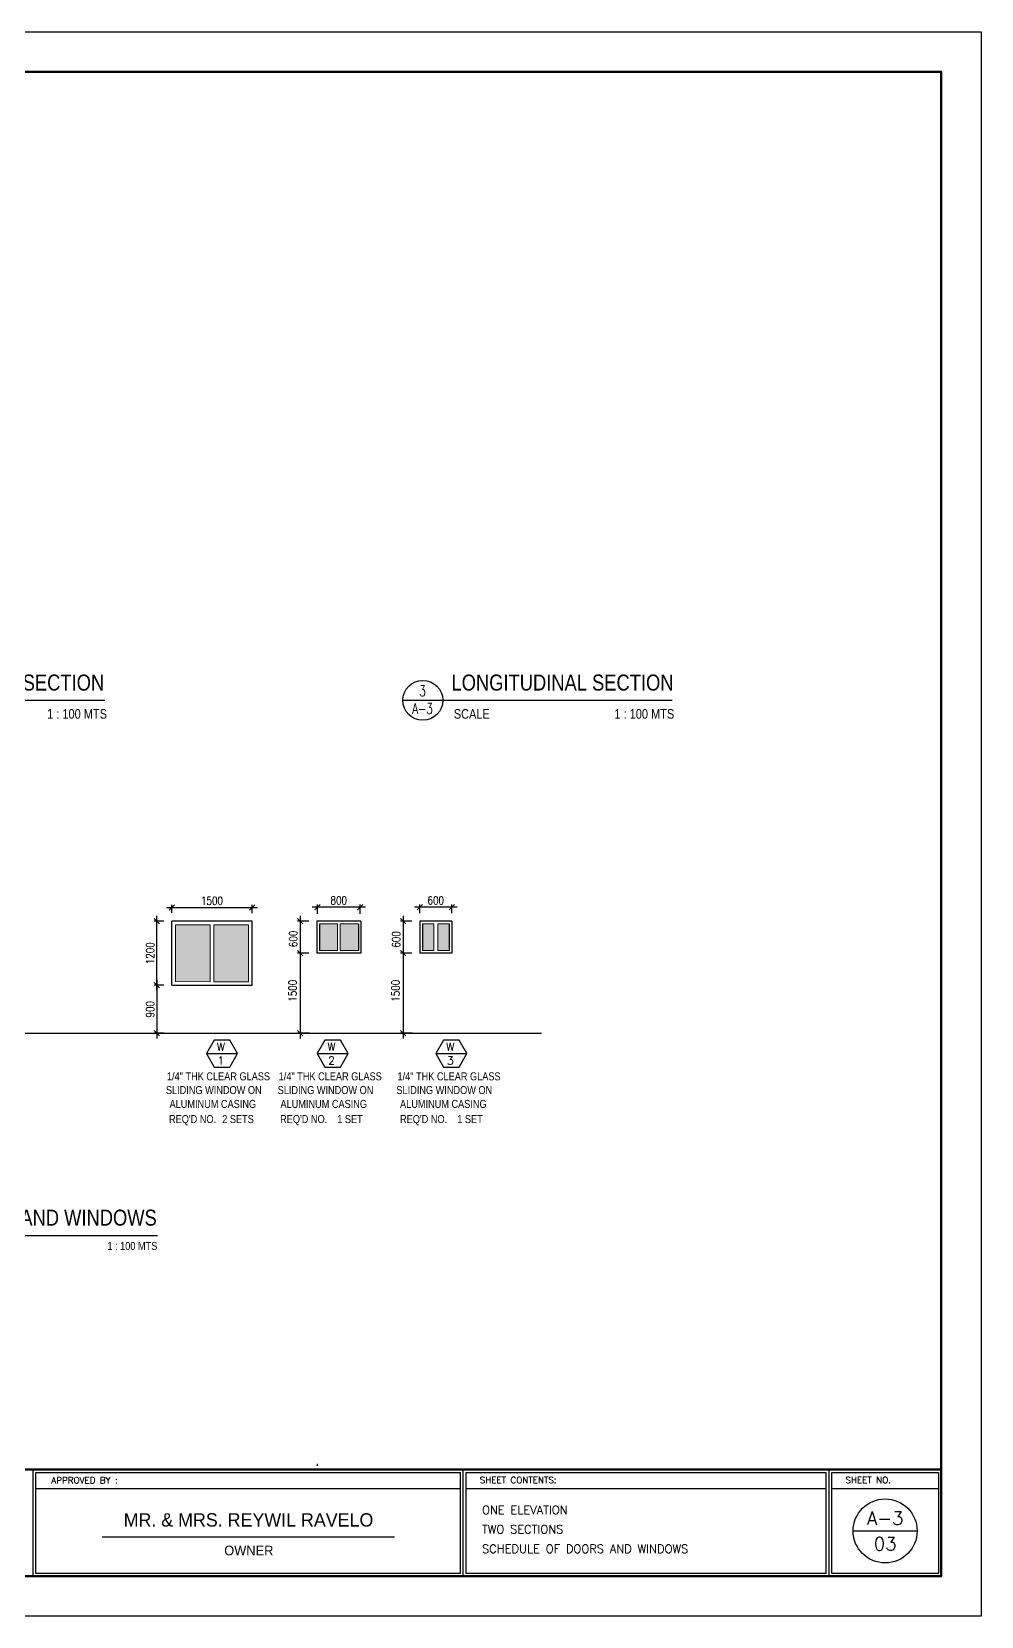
# Model space of a CAD drawing. Header units: millimetres. Extents: x 568137 to 731329, y -326076 to -191870.
# Drawn here: x 668478 to 686279, y -294376 to -264676 of the extents above; entities that cross this region are included whole.
import ezdxf
from ezdxf.enums import TextEntityAlignment as Align

# ---------------------------------------------------------------- set-up
doc = ezdxf.new("R2010")
doc.units = ezdxf.units.MM
doc.header["$LTSCALE"] = 300
doc.header["$MEASUREMENT"] = 0
doc.header["$PDMODE"] = 3
doc.header["$PDSIZE"] = 300
doc.layers.get('0').update_dxf_attribs({"color": 9})
doc.layers.get('DEFPOINTS').update_dxf_attribs({"color": 8})
for name, color, linetype, lineweight in [('BORDER', 5, 'Continuous', 50), ('dimensions', 8, 'Continuous', 15), ('TB-TXT', 4, 'Continuous', 35), ('TBLK', 7, 'Continuous', 40), ('TITLE', 3, 'Continuous', 30)]:
    doc.layers.add(name, color=color, linetype=linetype, lineweight=lineweight)
for name, color, linetype in [('DOOR-SCH', 3, 'Continuous'), ('MOULD', 44, 'Continuous'), ('ROOF BEAMS', 10, 'Continuous'), ('SCHED', 7, 'Continuous'), ('wall', 140, 'Continuous'), ('window', 8, 'Continuous')]:
    doc.layers.add(name, color=color, linetype=linetype)
doc.styles.add('AVA', font='')
doc.styles.add('DIM', font='romans.shx', dxfattribs={"width": 0.8})
doc.styles.add('JESS', font='SIMPLEX')
doc.styles.add('mar4', font='ARIALN.TTF')
doc.styles.add('PSM', font='simplex')
doc.styles.add('ROM', font='ROMANS.shx', dxfattribs={"width": 0.8})
doc.styles.add('SWISS721', font='swissc.ttf')
doc.styles.get('AVA').set_extended_font_data('AvantGarde Bk BT')
doc.dimstyles.new('DIM-100', dxfattribs={"dimscale": 100, "dimtxt": 2, "dimasz": 1, "dimexe": 0.5, "dimexo": 1.5, "dimgap": 1, "dimtad": 1, "dimdec": 0, "dimdsep": 46, "dimtxsty": 'PSM', "dimblk1": 'DIMCIR', "dimblk2": 'DIMCIR', "dimsah": 1, "dimcen": 0, "dimdle": 2, "dimclrd": 251, "dimclre": 251, "dimclrt": 2, "dimadec": 0, "dimazin": 0, "dimtfac": 1, "dimtdec": 0, "dimtix": 1, "dimtmove": 2, "dimatfit": 3, "dimldrblk": 'DIMCIR', "dimfxl": 0.5, "dimtvp": 1, "dimtolj": 1, "dimtzin": 0, "dimarcsym": 0})

# ---------------------------------------------------------------- blocks, each defined once
blk = doc.blocks.new('_Oblique')
at = {"color": 0, "linetype": 'ByBlock', "lineweight": -2}
blk.add_line((-0.5, -0.5), (0.5, 0.5), dxfattribs=at)
blk = doc.blocks.new('*D805')
at = {"layer": 'DEFPOINTS', "color": 0, "linetype": 'Continuous', "transparency": 16777216}
for p in [(675753, -281083), (675753, -281348), (676353, -281348)]:
    blk.add_point(p, dxfattribs=at)
at = {"layer": 'window', "color": 8, "linetype": 'Continuous', "lineweight": -2, "transparency": 16777216}
for p, q in [((676453, -281083), (675653, -281083)), ((675753, -281198), (675753, -281033)), ((676353, -281198), (676353, -281033))]:
    blk.add_line(p, q, dxfattribs=at)
at = {"layer": 'window', "color": 8, "linetype": 'Continuous', "lineweight": -2, "transparency": 16777216, "xscale": 100, "yscale": 100, "zscale": 100, "rotation": 180}
blk.add_blockref('_Oblique', (675753, -281083), dxfattribs=at)
at = {"layer": 'window', "color": 8, "linetype": 'Continuous', "lineweight": -2, "transparency": 16777216, "xscale": 100, "yscale": 100, "zscale": 100}
blk.add_blockref('_Oblique', (676353, -281083), dxfattribs=at)
at = {"layer": 'window', "color": 8, "linetype": 'Continuous', "transparency": 16777216, "insert": (676053, -280958), "char_height": 150, "attachment_point": 5, "style": 'DIM'}
blk.add_mtext('\\A1;600', dxfattribs=at)
blk = doc.blocks.new('DIMCIR')
for p, q in [((-1.5, 0), (1.5, 0)), ((0, 1.5), (0, -1.5))]:
    blk.add_line(p, q)
at = {"color": 2}
blk.add_circle((0, 0), 0.75, dxfattribs=at)
blk = doc.blocks.new('*D806')
at = {"layer": 'DEFPOINTS', "color": 0, "transparency": 16777216}
for p in [(675753, -281348), (675440, -281948), (675753, -281948)]:
    blk.add_point(p, dxfattribs=at)
at = {"layer": 'dimensions', "color": 8, "lineweight": -2, "transparency": 16777216}
for p, q in [((675440, -281248), (675440, -282048)), ((675603, -281348), (675390, -281348)), ((675603, -281948), (675390, -281948))]:
    blk.add_line(p, q, dxfattribs=at)
at = {"layer": 'dimensions', "color": 8, "lineweight": -2, "transparency": 16777216, "xscale": 100, "yscale": 100, "zscale": 100}
for p, rotation in [((675440, -281348), 90), ((675440, -281948), 270)]:
    blk.add_blockref('_Oblique', p, dxfattribs=dict(at, rotation=rotation))
at = {"layer": 'dimensions', "color": 8, "transparency": 16777216, "insert": (675309, -281689), "char_height": 150, "attachment_point": 5, "rotation": 90, "style": 'DIM'}
blk.add_mtext('\\A1;600', dxfattribs=at)
blk = doc.blocks.new('*D807')
at = {"layer": 'DEFPOINTS', "color": 0, "transparency": 16777216}
for p in [(675753, -281948), (675440, -283448), (675765, -283448)]:
    blk.add_point(p, dxfattribs=at)
at = {"layer": 'dimensions', "color": 8, "lineweight": -2, "transparency": 16777216}
for p, q in [((675440, -281848), (675440, -283548)), ((675603, -281948), (675390, -281948)), ((675615, -283448), (675390, -283448))]:
    blk.add_line(p, q, dxfattribs=at)
at = {"layer": 'dimensions', "color": 8, "lineweight": -2, "transparency": 16777216, "xscale": 100, "yscale": 100, "zscale": 100}
for p, rotation in [((675440, -281948), 90), ((675440, -283448), 270)]:
    blk.add_blockref('_Oblique', p, dxfattribs=dict(at, rotation=rotation))
at = {"layer": 'dimensions', "color": 8, "transparency": 16777216, "insert": (675299, -282652), "char_height": 150, "attachment_point": 5, "rotation": 90, "style": 'DIM'}
blk.add_mtext('\\A1;1500', dxfattribs=at)
blk = doc.blocks.new('*D836')
at = {"layer": 'DEFPOINTS', "color": 0, "transparency": 16777216}
for p in [(673836, -281083), (673836, -281359), (674635, -281359)]:
    blk.add_point(p, dxfattribs=at)
at = {"layer": 'dimensions', "color": 8, "lineweight": -2, "transparency": 16777216}
for p, q in [((674735, -281083), (673736, -281083)), ((673836, -281209), (673836, -281033)), ((674635, -281209), (674635, -281033))]:
    blk.add_line(p, q, dxfattribs=at)
at = {"layer": 'dimensions', "color": 8, "lineweight": -2, "transparency": 16777216, "xscale": 100, "yscale": 100, "zscale": 100, "rotation": 180}
blk.add_blockref('_Oblique', (673836, -281083), dxfattribs=at)
at = {"layer": 'dimensions', "color": 8, "lineweight": -2, "transparency": 16777216, "xscale": 100, "yscale": 100, "zscale": 100}
blk.add_blockref('_Oblique', (674635, -281083), dxfattribs=at)
at = {"layer": 'dimensions', "color": 8, "transparency": 16777216, "insert": (674235, -280958), "char_height": 150, "attachment_point": 5, "style": 'DIM'}
blk.add_mtext('\\A1;800', dxfattribs=at)
blk = doc.blocks.new('*D837')
at = {"layer": 'DEFPOINTS', "color": 0, "transparency": 16777216}
for p in [(673824, -281348), (673511, -281948), (673824, -281948)]:
    blk.add_point(p, dxfattribs=at)
at = {"layer": 'dimensions', "color": 8, "lineweight": -2, "transparency": 16777216}
for p, q in [((673511, -281248), (673511, -282048)), ((673674, -281348), (673461, -281348)), ((673674, -281948), (673461, -281948))]:
    blk.add_line(p, q, dxfattribs=at)
at = {"layer": 'dimensions', "color": 8, "lineweight": -2, "transparency": 16777216, "xscale": 100, "yscale": 100, "zscale": 100}
for p, rotation in [((673511, -281348), 90), ((673511, -281948), 270)]:
    blk.add_blockref('_Oblique', p, dxfattribs=dict(at, rotation=rotation))
at = {"layer": 'dimensions', "color": 8, "transparency": 16777216, "insert": (673380, -281679), "char_height": 150, "attachment_point": 5, "rotation": 90, "style": 'DIM'}
blk.add_mtext('\\A1;600', dxfattribs=at)
blk = doc.blocks.new('*D838')
at = {"layer": 'DEFPOINTS', "color": 0, "transparency": 16777216}
for p in [(673824, -281948), (673511, -283448), (673836, -283448)]:
    blk.add_point(p, dxfattribs=at)
at = {"layer": 'dimensions', "color": 8, "lineweight": -2, "transparency": 16777216}
for p, q in [((673511, -281848), (673511, -283548)), ((673674, -281948), (673461, -281948)), ((673686, -283448), (673461, -283448))]:
    blk.add_line(p, q, dxfattribs=at)
at = {"layer": 'dimensions', "color": 8, "lineweight": -2, "transparency": 16777216, "xscale": 100, "yscale": 100, "zscale": 100}
for p, rotation in [((673511, -281948), 90), ((673511, -283448), 270)]:
    blk.add_blockref('_Oblique', p, dxfattribs=dict(at, rotation=rotation))
at = {"layer": 'dimensions', "color": 8, "transparency": 16777216, "insert": (673370, -282652), "char_height": 150, "attachment_point": 5, "rotation": 90, "style": 'DIM'}
blk.add_mtext('\\A1;1500', dxfattribs=at)
blk = doc.blocks.new('*D845')
at = {"layer": 'DEFPOINTS', "color": 0, "transparency": 16777216}
for p in [(672609, -281090), (671108, -281342), (672609, -281348)]:
    blk.add_point(p, dxfattribs=at)
at = {"layer": 'dimensions', "color": 8, "lineweight": -2, "transparency": 16777216}
for p, q in [((671008, -281090), (672709, -281090)), ((671108, -281192), (671108, -281040)), ((672609, -281198), (672609, -281040))]:
    blk.add_line(p, q, dxfattribs=at)
at = {"layer": 'dimensions', "color": 8, "lineweight": -2, "transparency": 16777216, "xscale": 100, "yscale": 100, "zscale": 100, "rotation": 180}
blk.add_blockref('_Oblique', (671108, -281090), dxfattribs=at)
at = {"layer": 'dimensions', "color": 8, "lineweight": -2, "transparency": 16777216, "xscale": 100, "yscale": 100, "zscale": 100}
blk.add_blockref('_Oblique', (672609, -281090), dxfattribs=at)
at = {"layer": 'dimensions', "color": 8, "transparency": 16777216, "insert": (671858, -280965), "char_height": 150, "attachment_point": 5, "style": 'DIM'}
blk.add_mtext('\\A1;1500', dxfattribs=at)
blk = doc.blocks.new('*D846')
at = {"layer": 'DEFPOINTS', "color": 0, "transparency": 16777216}
for p in [(670823, -281348), (671108, -281348), (671108, -282548)]:
    blk.add_point(p, dxfattribs=at)
at = {"layer": 'dimensions', "color": 8, "lineweight": -2, "transparency": 16777216}
for p, q in [((670823, -282648), (670823, -281248)), ((670958, -281348), (670773, -281348)), ((670958, -282548), (670773, -282548))]:
    blk.add_line(p, q, dxfattribs=at)
at = {"layer": 'dimensions', "color": 8, "lineweight": -2, "transparency": 16777216, "xscale": 100, "yscale": 100, "zscale": 100}
for p, rotation in [((670823, -281348), 90), ((670823, -282548), 270)]:
    blk.add_blockref('_Oblique', p, dxfattribs=dict(at, rotation=rotation))
at = {"layer": 'dimensions', "color": 8, "transparency": 16777216, "insert": (670698, -281948), "char_height": 150, "attachment_point": 5, "rotation": 90, "style": 'DIM'}
blk.add_mtext('\\A1;1200', dxfattribs=at)
blk = doc.blocks.new('*D847')
at = {"layer": 'DEFPOINTS', "color": 0, "transparency": 16777216}
for p in [(671108, -282548), (670823, -283448), (671108, -283448)]:
    blk.add_point(p, dxfattribs=at)
at = {"layer": 'dimensions', "color": 8, "lineweight": -2, "transparency": 16777216}
for p, q in [((670958, -282548), (670773, -282548)), ((670823, -282448), (670823, -283548)), ((670958, -283448), (670773, -283448))]:
    blk.add_line(p, q, dxfattribs=at)
at = {"layer": 'dimensions', "color": 8, "lineweight": -2, "transparency": 16777216, "xscale": 100, "yscale": 100, "zscale": 100}
for p, rotation in [((670823, -282548), 90), ((670823, -283448), 270)]:
    blk.add_blockref('_Oblique', p, dxfattribs=dict(at, rotation=rotation))
at = {"layer": 'dimensions', "color": 8, "transparency": 16777216, "insert": (670698, -282998), "char_height": 150, "attachment_point": 5, "rotation": 90, "style": 'DIM'}
blk.add_mtext('\\A1;900', dxfattribs=at)

msp = doc.modelspace()

# ---------------------------------------------------------------- hatches: boundary and pattern name
at = {"layer": 'MOULD', "linetype": 'Continuous', "true_color": 0x8b8b8d}
h = msp.add_hatch(dxfattribs=at)
h.set_pattern_fill('ANSI38', color=252)
h.set_pattern_definition([(45, (97957.70514, -68485.46799), (-0.088388347648, 0.088388347648), []), (135, (97957.70514, -68485.46799), (-0.265165042945, 0.088388347648), [0.3125, -0.1875])])
h.paths.add_polyline_path([(671825.3, -281414.9), (671175.4, -281414.8), (671175.4, -282480.6), (671825.3, -282480.7)])
h.paths.add_polyline_path([(672542.4, -281414.9), (671892.5, -281414.9), (671892.5, -282480.7), (672542.4, -282480.7)])
h = msp.add_hatch(dxfattribs=at)
h.set_pattern_fill('ANSI38', color=252, scale=0.961538)
h.set_pattern_definition([(45, (106311.65386, -78208.35987), (-0.084988795816, 0.084988795816), []), (135, (106311.65386, -78208.35987), (-0.254966387447, 0.084988795816), [0.30048076923, -0.18028846154])])
h.paths.add_polyline_path([(674213.6, -281899.4), (674213.6, -281395.8), (673872.2, -281395.8), (673872.2, -281899.4)])
h.paths.add_polyline_path([(674261.3, -281899.4), (674602.7, -281899.4), (674602.7, -281395.8), (674261.3, -281395.8)])
h = msp.add_hatch(dxfattribs=at)
h.set_pattern_fill('ANSI38', color=252, scale=0.961538)
h.set_pattern_definition([(45, (108143.93642, -78208.3596), (-0.084988795816, 0.084988795816), []), (135, (108143.93642, -78208.3596), (-0.254966387447, 0.084988795816), [0.30048076923, -0.18028846154])])
h.paths.add_polyline_path([(675801.2, -281899.4), (676016.5, -281899.4), (676016.5, -281395.8), (675801.2, -281395.8)])
h.paths.add_polyline_path([(676089.6, -281899.4), (676304.9, -281899.4), (676304.9, -281395.8), (676089.6, -281395.8)])

# ---------------------------------------------------------------- linework, layer by layer
at = {"layer": 'BORDER'}
for p, q in [((685529.4, -291625.5), (645229.4, -291625.5)), ((685529.4, -291625.5), (685529.4, -293625.5)), ((685529.4, -293625.5), (645229.4, -293625.5))]:
    msp.add_line(p, q, dxfattribs=at)
msp.add_lwpolyline([(645229.4, -265425.5), (685529.4, -265425.5), (685529.4, -293625.5), (645229.4, -293625.5)], close=True, dxfattribs=at)
at = {"layer": 'DEFPOINTS'}
msp.add_lwpolyline([(644229.4, -264675.5), (686279.4, -264675.5), (686279.4, -294375.5), (644229.4, -294375.5)], close=True, dxfattribs=at)
at = {"layer": 'dimensions'}
for p, q in [((671825.3, -281414.9), (671175.4, -281414.8)), ((671175.4, -281414.8), (671175.4, -282480.6)), ((671175.4, -282480.6), (671175.4, -281414.9)), ((671825.3, -282480.7), (671825.3, -281414.9)), ((671892.5, -282480.7), (671892.5, -281414.9)), ((671892.5, -281414.9), (672542.4, -281414.9)), ((672542.4, -281414.9), (672542.4, -282480.7)), ((671175.4, -282480.6), (671825.3, -282480.7)), ((672542.4, -282480.7), (671892.5, -282480.7))]:
    msp.add_line(p, q, dxfattribs=at)
for points in [[(674213.6, -281899.4), (673872.2, -281899.4), (673872.2, -281395.8), (674213.6, -281395.8)], [(674602.7, -281899.4), (674261.3, -281899.4), (674261.3, -281395.8), (674602.7, -281395.8)], [(676016.5, -281899.4), (675801.2, -281899.4), (675801.2, -281395.8), (676016.5, -281395.8)], [(676304.9, -281899.4), (676089.6, -281899.4), (676089.6, -281395.8), (676304.9, -281395.8)]]:
    msp.add_lwpolyline(points, close=True, dxfattribs=at)
at = {"layer": 'MOULD', "linetype": 'Continuous'}
msp.add_line((673832.7, -291517.1), (673832.7, -291552.7), dxfattribs=at)
at = {"layer": 'ROOF BEAMS', "linetype": 'Continuous'}
msp.add_line((653580.2, -283447.7), (678036.3, -283447.7), dxfattribs=at)
at = {"layer": 'SCHED', "color": 9}
for points in [[(671754, -283827.4), (671899.9, -284080.1), (672191.7, -284080.1), (672337.6, -283827.4), (672191.7, -283574.6), (671899.9, -283574.6), (671754, -283827.4), (672337.6, -283827.4)], [(673827.3, -283827.4), (673973.2, -284080.1), (674265.1, -284080.1), (674411, -283827.4), (674265.1, -283574.6), (673973.2, -283574.6), (673827.3, -283827.4), (674411, -283827.4)], [(676054.3, -283827.4), (676200.2, -284080.1), (676492.1, -284080.1), (676638, -283827.4), (676492.1, -283574.6), (676200.2, -283574.6), (676054.3, -283827.4), (676638, -283827.4)]]:
    msp.add_lwpolyline(points, dxfattribs=at)
at = {"layer": 'TITLE'}
for p, q in [((666079.9, -277207.5), (669848.5, -277207.5)), ((675435.4, -277207.5), (680482.2, -277207.5)), ((663470.3, -287236.6), (670839.8, -287236.6))]:
    msp.add_line(p, q, dxfattribs=at)
at = {"layer": 'TITLE', "color": 4, "lineweight": -3}
for p, q in [((668504.6, -293625.5), (668504.6, -291625.5)), ((676569.7, -293625.5), (676569.7, -291625.5)), ((683424.4, -293625.5), (683424.4, -291625.5)), ((668557.1, -291678), (676517.2, -291678)), ((668557.1, -293573), (668557.1, -291678)), ((676517.2, -293573), (676517.2, -291678)), ((676622.2, -291678), (683371.9, -291678)), ((676622.2, -293573), (676622.2, -291678)), ((683371.9, -293573), (683371.9, -291678)), ((683476.9, -293573), (683476.9, -291678)), ((683476.9, -291678), (685477, -291678)), ((685477, -291678), (685477, -293573)), ((668557.1, -291978), (676517.2, -291978)), ((676622.2, -291978), (683371.9, -291978)), ((683476.9, -291978), (685477, -291978)), ((683876.9, -292775.5), (685076.9, -292775.5)), ((683876.9, -292775.5), (685076.9, -292775.5)), ((675277.5, -292890.6), (669796.8, -292890.6)), ((676517.2, -293573), (668557.1, -293573)), ((683371.9, -293573), (676622.2, -293573)), ((685477, -293573), (683476.9, -293573))]:
    msp.add_line(p, q, dxfattribs=at)
at = {"layer": 'TITLE'}
msp.add_circle((675810, -277207.5), 374.6, dxfattribs=at)
at = {"layer": 'TITLE', "color": 4, "lineweight": -3}
msp.add_circle((684476.9, -292775.5), 600, dxfattribs=at)
at = {"layer": 'wall', "linetype": 'Continuous'}
for p, q in [((673872.2, -281395.8), (673872.2, -281899.4)), ((674602.7, -281395.8), (674602.7, -281899.4)), ((675801.2, -281395.8), (675801.2, -281899.4)), ((676304.9, -281395.8), (676304.9, -281899.4))]:
    msp.add_line(p, q, dxfattribs=at)
at = {"layer": 'window', "linetype": 'Continuous'}
for p, q in [((671108.2, -282547.8), (671108.2, -281347.7)), ((672609.6, -281347.7), (671108.2, -281347.7)), ((672609.6, -282547.9), (672609.6, -281347.7)), ((673823.9, -281347.7), (673823.9, -281947.7)), ((674647, -281347.7), (673823.9, -281347.7)), ((674651, -281347.7), (674651, -281947.7)), ((675752.9, -281347.7), (675752.9, -281947.7)), ((676353.1, -281347.7), (675752.9, -281347.7)), ((676353.1, -281347.7), (676353.1, -281947.7)), ((674647, -281947.7), (673823.9, -281947.7)), ((676353.1, -281947.7), (675752.9, -281947.7)), ((671108.2, -282547.8), (672609.6, -282547.9))]:
    msp.add_line(p, q, dxfattribs=at)

# ---------------------------------------------------------------- texts
at = {"layer": 'DOOR-SCH', "color": 2, "linetype": 'Continuous', "lineweight": 13, "style": 'SWISS721'}
for s, p in [('1/4" THK CLEAR GLASS', (671013.6, -284330.2)), ('1/4" THK CLEAR GLASS', (673108.2, -284330.2)), ('1/4" THK CLEAR GLASS', (675335.2, -284330.2)), ('SLIDING WINDOW ON', (670994.2, -284587.2)), ('SLIDING WINDOW ON', (673088.9, -284587.2)), ('SLIDING WINDOW ON', (675315.9, -284587.2)), ('ALUMINUM CASING', (671062.5, -284847.1)), ('ALUMINUM CASING', (673141.9, -284847.1)), ('ALUMINUM CASING', (675383.7, -284847.1)), ("REQ'D NO.", (671052.9, -285130.7)), ('2 SETS', (672050.2, -285130.7)), ("REQ'D NO.", (673135.5, -285130.7)), ('1 SET', (674206.2, -285130.7)), ("REQ'D NO.", (675383.5, -285130.7)), ('1 SET', (676456, -285130.7))]:
    msp.add_text(s, height=150, dxfattribs=at).set_placement(p)
at = {"layer": 'SCHED', "color": 70, "style": 'ROM'}
for s, p in [('W', (671948.4, -283775.7)), ('W', (674021.7, -283775.7)), ('W', (676248.7, -283775.7)), ('1', (671960.8, -284034.3)), ('2', (674034.2, -284034.3)), ('3', (676261.2, -284034.3))]:
    msp.add_text(s, height=149.9, dxfattribs=at).set_placement(p)
at = {"layer": 'TB-TXT', "linetype": 'ByBlock', "style": 'mar4'}
for s, p in [('CROSS SECTION', (666992.3, -277024.4)), ('LONGITUDINAL SECTION', (676347.8, -277024.4)), ('SCHEDULE OF DOORS AND WINDOWS', (664371.1, -287053.5))]:
    msp.add_text(s, height=300, dxfattribs=at).set_placement(p)
at = {"layer": 'TB-TXT', "style": 'PSM', "width": 0.7}
for s, p in [('3', (675803.7, -277031.1)), ('A-3', (675803.7, -277362.9))]:
    msp.add_text(s, height=200, dxfattribs=at).set_placement(p, align=Align.MIDDLE)
at = {"layer": 'TB-TXT'}
for s, height, style, p in [('1 : 100 MTS', 180, 'mar4', (668767.3, -277551.7)), ('SCALE', 180, 'mar4', (676390.6, -277551.7)), ('1 : 100 MTS', 180, 'mar4', (679401, -277551.7)), ('1 : 100 MTS', 150, 'mar4', (669897.4, -287509.1)), ('APPROVED BY :', 120, 'JESS', (668846.2, -291885.6)), ('SHEET CONTENTS:', 120, 'JESS', (676877.6, -291881.7)), ('SHEET NO.', 120, 'JESS', (683732.3, -291880.9))]:
    msp.add_text(s, height=height, dxfattribs=dict(at, style=style)).set_placement(p)
at = {"layer": 'TB-TXT', "color": 7, "style": 'PSM'}
for s, p in [('ONE ELEVATION', (676919.8, -292460.8)), ('TWO SECTIONS', (676919.8, -292821.7)), ('SCHEDULE OF DOORS AND WINDOWS', (676919.8, -293190))]:
    msp.add_text(s, height=157.48, dxfattribs=at).set_placement(p)
at = {"layer": 'TBLK', "style": 'AVA'}
for s, height, p in [('MR. & MRS. REYWIL RAVELO', 250, (672542.4, -292693.5)), ('OWNER', 180, (672548.8, -293232.4))]:
    msp.add_text(s, height=height, dxfattribs=at).set_placement(p, align=Align.CENTER)
at = {"layer": 'TBLK', "style": 'PSM'}
for s, p in [('A-3', (684476.9, -292536.3)), ('03', (684476.9, -293014.8))]:
    msp.add_text(s, height=250, dxfattribs=at).set_placement(p, align=Align.MIDDLE)

# ---------------------------------------------------------------- dimensions: what is measured, and where the dimension line sits
at = {"layer": 'dimensions'}
dim = msp.add_linear_dim(base=(672608.6, -281089.9), p1=(671108.2, -281341.6), p2=(672608.6, -281347.7), dimstyle='DIM-100', override={"dimtxt": 1.5, "dimgap": 0.5, "dimtxsty": 'DIM', "dimblk1": 'Oblique', "dimblk2": 'Oblique', "dimdle": 1, "dimclrd": 8, "dimclre": 8, "dimclrt": 8}, dxfattribs=at)
dim.commit()
dim.dimension.update_dxf_attribs({"geometry": '*D845', "text_midpoint": (671858.4, -280964.9)})
for base, p1, p2, angle, text, picture, middle in [((673835.6, -281083.3), (674635.4, -281359.1), (673835.6, -281359.1), 180, '800', '*D836', (674235.5, -280958.3)), ((670822.8, -283447.7), (671108.2, -282547.8), (671108.2, -283447.7), 90, '900', '*D847', (670697.8, -282997.8))]:
    dim = msp.add_linear_dim(base=base, p1=p1, p2=p2, angle=angle, text=text, dimstyle='DIM-100', override={"dimtxt": 1.5, "dimgap": 0.5, "dimtxsty": 'DIM', "dimblk1": 'Oblique', "dimblk2": 'Oblique', "dimdle": 1, "dimclrd": 8, "dimclre": 8, "dimclrt": 8}, dxfattribs=at)
    dim.commit()
    dim.dimension.update_dxf_attribs({"geometry": picture, "text_midpoint": middle})
dim = msp.add_linear_dim(base=(670822.8, -281347.7), p1=(671108.2, -282547.8), p2=(671108.2, -281347.7), angle=90, dimstyle='DIM-100', override={"dimtxt": 1.5, "dimgap": 0.5, "dimtxsty": 'DIM', "dimblk1": 'Oblique', "dimblk2": 'Oblique', "dimdle": 1, "dimclrd": 8, "dimclre": 8, "dimclrt": 8}, dxfattribs=at)
dim.commit()
dim.dimension.update_dxf_attribs({"geometry": '*D846', "text_midpoint": (670697.8, -281947.8)})
for base, p1, p2, text, picture, middle in [((673511, -281947.7), (673823.9, -281347.7), (673823.9, -281947.7), '600', '*D837', (673379.5, -281679.3)), ((675440, -281947.7), (675752.9, -281347.7), (675752.9, -281947.7), '600', '*D806', (675308.5, -281689.5)), ((673511, -283447.7), (673823.9, -281947.7), (673836, -283447.7), '1500', '*D838', (673370.3, -282652.4)), ((675440, -283447.7), (675752.9, -281947.7), (675765, -283447.7), '1500', '*D807', (675299.3, -282652.4))]:
    dim = msp.add_linear_dim(base=base, p1=p1, p2=p2, angle=90, text=text, dimstyle='DIM-100', override={"dimtxt": 1.5, "dimgap": 0.5, "dimtxsty": 'DIM', "dimblk1": 'Oblique', "dimblk2": 'Oblique', "dimdle": 1, "dimclrd": 8, "dimclre": 8, "dimclrt": 8}, dxfattribs=at)
    dim.commit()
    dim.dimension.update_dxf_attribs({"geometry": picture, "text_midpoint": middle, "dimtype": 160})
at = {"layer": 'window', "linetype": 'Continuous'}
dim = msp.add_linear_dim(base=(675752.9, -281083.3), p1=(676353.1, -281347.7), p2=(675752.9, -281347.7), angle=180, text='600', dimstyle='DIM-100', override={"dimtxt": 1.5, "dimgap": 0.5, "dimtxsty": 'DIM', "dimblk1": 'Oblique', "dimblk2": 'Oblique', "dimdle": 1, "dimclrd": 8, "dimclre": 8, "dimclrt": 8}, dxfattribs=at)
dim.commit()
dim.dimension.update_dxf_attribs({"geometry": '*D805', "text_midpoint": (676053, -280958.3)})

doc.saveas('drawing.dxf')
